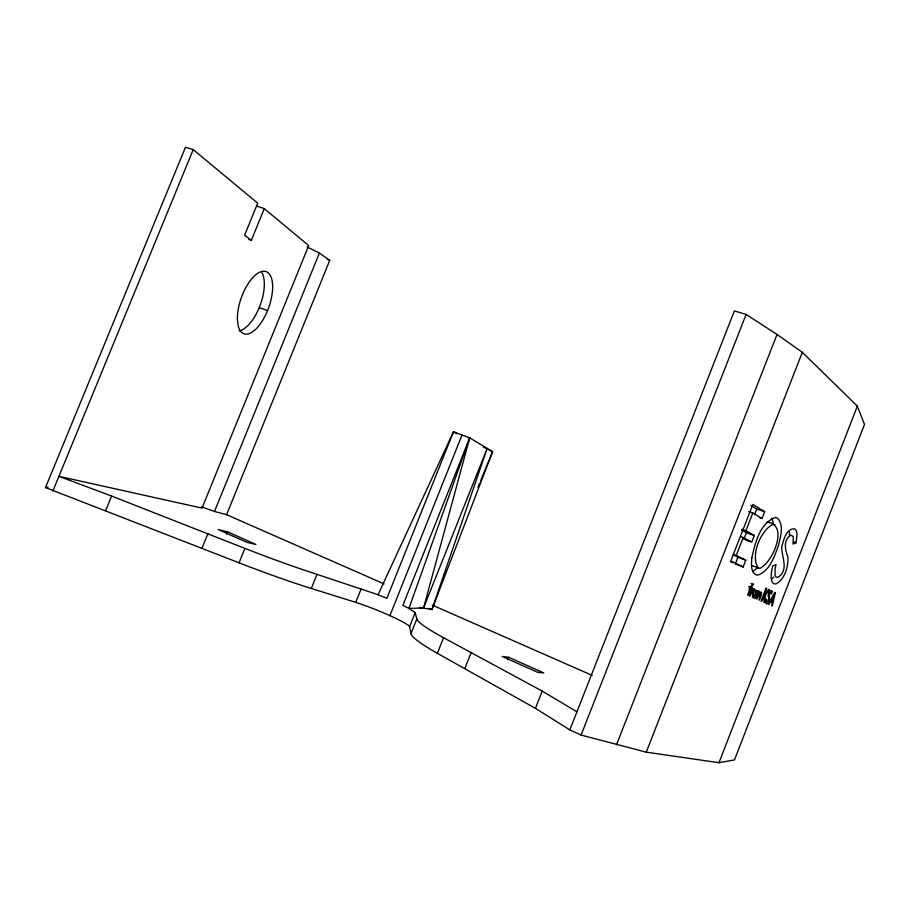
<?xml version="1.0" encoding="UTF-8"?>
<svg xmlns="http://www.w3.org/2000/svg" width="910" height="910" viewBox="0 0 910 910"><rect width="100%" height="100%" fill="white"/><g stroke="black" fill="none" stroke-linecap="round" stroke-linejoin="round"><path stroke-width="1.36" d="M789.459 535.535L789.516 531.451M759.645 592.854L759.588 591.216L757.95 591.887L757.871 590.59L754.879 598.268L755.414 598.507L758.69 592.228L756.745 599.098L760.533 593.081L759.111 600.168C759.861 599.747 763.763 589.259 759.645 592.854L757.109 591.887M796.148 542.713L797.092 534.09L796.375 530.814L794.783 528.881C786.149 528.118 783.339 540.745 781.69 547.285C781.679 557.216 789.197 570.217 777.936 577.315L776.241 577.167L775.127 575.677L775.024 569.148L776.037 564.53L772.715 565.975L771.361 572.424L771.1 577.725L771.896 581.547A23.08 8.406 -69.9 0 0 776.457 583.731C785.182 578.487 788.265 566.634 787.969 557.057C785.011 550.049 783.078 539.755 790.881 535.125L793.315 536.513L793.031 544.066L796.148 542.713L793.634 541.837M772.886 600.532L774.364 594.48L771.396 599.838L772.886 600.532L770.383 599.576M772.488 602.136L771.589 605.753L772.226 606.049L775.457 592.637L774.808 592.33L768.188 604.217L768.836 604.513L770.611 601.271L772.488 602.136L769.996 601.18M419.43 607.425L431.943 609.563L492.594 451.701L469.731 437.869L402.857 605.389L408.931 608.449L423.582 607.926L469.731 437.869L453.464 431.795L378.037 594.731L316.987 574.358A124.579 9.908 21.3 0 1 244.915 548.389L111.612 496.075L58.922 476.328L202.02 508.11L308.706 245.563L264.264 208.64L256.7 206.024M469.731 437.869L408.931 608.449L415.176 612.601L416.825 618.982L410.967 633.667A140.697 14.048 22.6 0 0 437.38 653.334L535.421 708.333L569.842 729.877L581.08 735.064L646.271 752.16L718.98 762.716L734.472 759.93L864.5 424.435L857.334 406.122L802.324 352.307L777.026 334.471L746.132 314.416L734.404 310.924L569.842 729.877M751.319 587.53L753.184 584.015L750.249 587.018L747.758 595.049L748.293 595.288L750.795 588.861L751.546 589.202L752.058 587.871L748.748 586.54M718.98 762.716L857.334 406.122M616.525 744.755L777.026 334.471M646.271 752.16L802.324 352.307M733.13 554.85L737.93 557.295L735.291 564.075L743.152 566.998L745.802 560.196L736.292 555.339L743.242 537.503L740.581 536.547M743.242 537.503L751.728 542.167L754.322 535.512L745.881 530.758L752.82 512.944L748.805 511.568M743.823 539.323L746.405 532.703L741.536 529.973M754.561 514.639L756.756 509.009L750.784 505.346M759.406 517.597L762.045 518.507L764.684 511.727L752.866 504.413L730.844 560.878L743.152 566.998M581.08 735.064L746.132 314.416M535.421 708.333L542.212 691.088L443.579 637.728A140.629 12.387 22.5 0 1 416.825 618.982M464.919 668.293L471.266 652.277M507.678 659.739L508.656 657.259L543.827 672.956L537.708 672.342L502.127 656.44L508.656 657.259M410.967 633.667L409.591 626.615L415.176 612.601M423.582 607.926L487.157 448.414L431.943 609.563L429.418 608.449M437.38 653.334L443.579 637.728M264.264 208.64L251.342 240.308L244.597 235.246L257.701 203.18L193.216 149.604L185.458 147.283L45.5 487.578L239.068 562.824A124.636 11.239 21.2 0 0 311.3 588.474L355.764 602.363L361.27 588.634M389.889 615.626L462.018 435.071M311.3 588.474L316.987 574.358M239.068 562.824L244.915 548.389M201.508 506.847L214.51 511.454L319.399 253.071L307.114 246.974M202.043 548.07L207.901 533.635M214.51 511.454L226.601 514.685L329.75 260.34L319.399 253.071M226.51 534.318L227.523 531.815L255.938 544.487L246.815 542.326L218.15 529.518L227.523 531.815M105.662 510.612L111.612 496.075M52.894 491.002L193.216 149.604M477.977 487.146L479.604 483.199M480.685 480.582L492.594 451.701L483.244 446.947M262.012 272.647A32.953 14.753 -70.4 0 1 259.282 307.58C255.528 316.066 250.728 324.779 242.549 329.716A32.953 14.753 -70.4 0 1 239.273 330.865M772.112 578.862L773.739 577.02M758.155 567.237L752.57 571.651M45.5 487.578L48.093 487.237M751.694 565.565L759.827 568.363C772.146 563.233 789.584 524.706 767.153 522.09M774.945 524.797L773.295 524.274C760.533 529.882 750.204 555.919 758.155 567.954M756.756 509.009L764.684 511.727M248.817 239.421L251.342 240.308M741.878 529.336L745.881 530.758M746.405 532.703L754.322 535.512M745.142 539.801L750.409 541.689M733.642 554.361L736.292 555.339M737.93 557.295L745.802 560.196M259.282 307.58L267.563 310.64M750.989 583.538L753.56 584.516M749.499 586.893L752.058 587.871M748.976 588.224L751.546 589.202M378.037 594.731L386.898 598.302L453.464 431.795L457.184 433.695M327.384 259.384L329.75 260.34M226.601 514.685L384.031 583.89M432.17 605.048L592.205 675.391M730.32 561.606L732.812 562.835M542.212 691.088L576.929 711.836M752.82 512.944L762.045 518.507M771.919 518.109L773.398 523.398M355.764 602.363A37.708 3.674 21.8 0 1 409.591 626.615M771.987 591.523L771.771 593.593L770.986 593.968C768.12 586.529 771.157 603.683 766.925 603.694A5.619 2.047 -69.3 0 1 765.799 603.205L765.981 599.485L766.8 599.11C765.23 605.298 771.066 599.258 768.211 596.471C767.812 594.548 769.291 589.327 771.794 590.761L771.987 591.523M751.853 557.705C751.535 563.301 750.249 570.889 755.562 574.608L757.803 575.109C769.814 571.139 774.137 556.784 778.323 546.068C780.291 537.366 784.465 525.582 777.527 518.165L775.343 517.437C759.793 523.102 755.198 543.099 751.853 557.705M756.631 591.079C750.784 609.529 751.626 584.186 756.631 591.079M765.583 594.514L764.616 602.522L763.854 602.272L764.684 595.595L761.647 601.271L761.056 600.998L766.049 588.133L766.641 588.417L764.07 595.038L768.677 589.396L769.439 589.748L765.583 594.514M753.161 594.276L753.093 595.97C754.959 596.892 756.028 592.694 755.812 591.125L754.572 591.238L753.161 594.276M752.57 588.11L749.556 595.868L750.09 596.107L752.126 591.034L754.333 588.895L753.73 588.52L752.593 589.612L752.57 588.11M255.414 329.579L250.898 332.867A33.022 14.571 -70.4 0 1 238.09 325.507L237.374 319.012A33.022 14.571 -70.4 0 1 254.618 275.775A33.022 14.571 -70.4 0 1 272.647 286.332A33.022 14.571 -70.4 0 1 255.414 329.579"/></g></svg>
